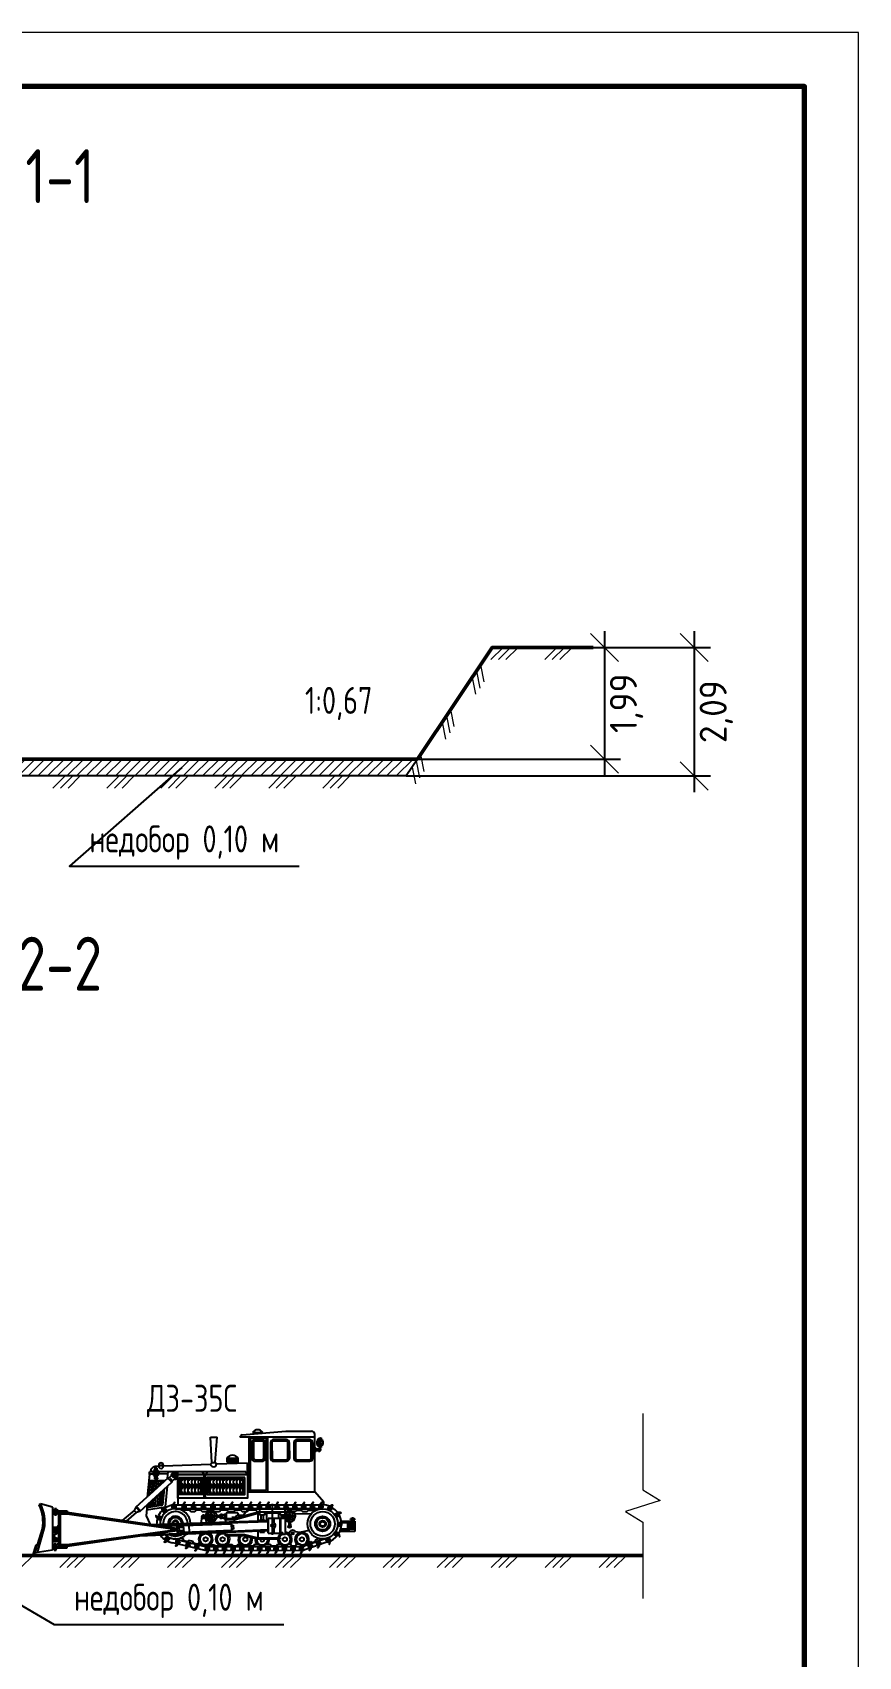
# Paper-space layout 'Лист 6' of a CAD drawing. Header units: metres, sheet in millimetres. Extents: x 0 to 420, y 0 to 297.
# Drawn here: x 343.4 to 420, y 146.5 to 297 of the extents above; entities that cross this region are included whole.
import ezdxf

# ---------------------------------------------------------------- set-up
doc = ezdxf.new("R2010")
doc.units = ezdxf.units.M
doc.layers.add('Видовой_экран', color=8, linetype='Continuous', lineweight=13, plot=False)
for name, color, linetype, lineweight in [('Котлован_низ', 7, 'Continuous', 25), ('Машины', 7, 'Continuous', 25), ('Надписи', 7, 'Continuous', 25), ('Профиль', 7, 'Continuous', 50), ('Размеры', 3, 'Continuous', 18), ('Рамка', 7, 'Continuous', 70), ('Штриховка', 8, 'Continuous', 18)]:
    doc.layers.add(name, color=color, linetype=linetype, lineweight=lineweight)
doc.styles.add('ГОСТ тип Б', font='GOST_B.TTF')
doc.dimstyles.new('Схема', dxfattribs={"dimtxt": 2.5, "dimasz": 2.5, "dimexe": 1.5, "dimexo": 0, "dimgap": 0.8, "dimtad": 1, "dimtxsty": 'ГОСТ тип Б', "dimtsz": 1.3, "dimcen": 2.5, "dimdle": 1.5, "dimclrd": 3, "dimclre": 3, "dimclrt": 3, "dimazin": 3, "dimtfac": 1, "dimtix": 1, "dimtmove": 0, "dimatfit": 3, "dimtfill": 1})

# ---------------------------------------------------------------- blocks, each defined once
blk = doc.blocks.new('Бульдозер сбоку')
at = {"color": 0, "linetype": 'BYBLOCK', "lineweight": -2}
for p, q in [((-6.675, 2.642), (-6.733, 2.642)), ((-6.733, 2.642), (-6.733, 2.582)), ((-6.711, 2.653), (-6.727, 2.653)), ((-6.727, 2.653), (-6.727, 2.642)), ((-6.694, 2.688), (-6.711, 2.688)), ((-6.711, 2.688), (-6.711, 2.642)), ((-6.675, 2.728), (-6.694, 2.728)), ((-6.694, 2.728), (-6.694, 2.642)), ((-6.675, 2.709), (-6.675, 2.728)), ((-6.675, 2.468), (-6.675, 2.709)), ((-6.675, 2.709), (-6.675, 2.709)), ((-6.675, 2.709), (-6.647, 2.709)), ((-6.647, 2.709), (-6.647, 2.516)), ((-6.646, 2.506), (-6.646, 2.718)), ((-6.543, 2.74), (-6.543, 2.808)), ((-6.543, 2.74), (-4.808, 2.74)), ((-5.871, 2.876), (-6.467, 2.876)), ((-6.427, 2.684), (-6.128, 2.684)), ((-6.424, 2.649), (-6.126, 2.649)), ((-5.885, 2.684), (-5.587, 2.684)), ((-5.883, 2.649), (-5.584, 2.649)), ((-4.858, 2.793), (-5.871, 2.876)), ((-5.45, 2.74), (-5.45, 2.74)), ((-5.45, 2.74), (-5.415, 2.74)), ((-5.45, 2.74), (-5.45, 2.706)), ((-5.013, 2.74), (-5.45, 2.74)), ((-5.45, 2.74), (-5.45, 1.472)), ((-5.415, 2.74), (-5.415, 2.74)), ((-5.415, 2.706), (-5.048, 2.706)), ((-5.415, 2.706), (-5.415, 1.507)), ((-5.101, 2.849), (-5.336, 2.849)), ((-5.324, 2.649), (-5.158, 2.649)), ((-5.323, 2.684), (-5.158, 2.684)), ((-5.309, 2.85), (-5.309, 2.83)), ((-5.125, 2.85), (-5.309, 2.85)), ((-5.125, 2.815), (-5.125, 2.85)), ((-5.013, 2.74), (-5.048, 2.74)), ((-5.048, 2.74), (-5.048, 2.74)), ((-5.048, 2.74), (-5.048, 1.507)), ((-4.808, 2.74), (-4.808, 2.74)), ((-4.125, 2.742), (-4.279, 2.74)), ((-4.236, 2.151), (-4.279, 2.74)), ((-4.159, 2.15), (-4.125, 2.742)), ((-6.733, 2.582), (-6.675, 2.582)), ((-6.727, 2.582), (-6.727, 2.572)), ((-6.727, 2.572), (-6.711, 2.572)), ((-6.711, 2.582), (-6.711, 2.541)), ((-6.711, 2.541), (-6.694, 2.541)), ((-6.694, 2.582), (-6.694, 2.498)), ((-6.694, 2.498), (-6.675, 2.498)), ((-6.647, 2.516), (-6.675, 2.516)), ((-6.675, 2.468), (-6.675, 2.428)), ((-6.543, 2.468), (-6.675, 2.468)), ((-6.675, 2.428), (-6.543, 2.428)), ((-6.663, 2.428), (-6.663, 2.409)), ((-6.663, 2.409), (-6.63, 2.409)), ((-6.63, 2.409), (-6.63, 2.428)), ((-6.63, 2.428), (-6.63, 2.428)), ((-6.576, 2.468), (-6.576, 2.487)), ((-6.576, 2.487), (-6.543, 2.487)), ((-6.576, 2.428), (-6.576, 2.409)), ((-6.576, 2.409), (-6.543, 2.409)), ((-6.494, 2.616), (-6.495, 2.249)), ((-6.461, 2.246), (-6.459, 2.616)), ((-6.092, 2.615), (-6.093, 2.249)), ((-6.058, 2.614), (-6.058, 2.249)), ((-5.952, 2.616), (-5.953, 2.249)), ((-5.92, 2.246), (-5.917, 2.616)), ((-5.551, 2.615), (-5.552, 2.249)), ((-5.516, 2.614), (-5.517, 2.249)), ((-5.394, 2.248), (-5.394, 2.616)), ((-5.359, 2.249), (-5.359, 2.616)), ((-5.122, 2.615), (-5.123, 2.25)), ((-5.087, 2.615), (-5.088, 2.25)), ((-6.127, 2.216), (-6.427, 2.215)), ((-6.129, 2.181), (-6.427, 2.183)), ((-5.587, 2.181), (-5.886, 2.183)), ((-5.586, 2.216), (-5.885, 2.215)), ((-5.157, 2.217), (-5.324, 2.217)), ((-5.157, 2.217), (-5.324, 2.217)), ((-5.159, 2.182), (-5.323, 2.182)), ((-5.159, 2.182), (-5.323, 2.182)), ((-5.013, 2.085), (-5.013, 2.085)), ((-5.013, 1.472), (-5.013, 2.085)), ((-4.985, 2.138), (-4.701, 2.127)), ((-4.985, 1.875), (-4.985, 2.138)), ((-4.985, 2.138), (-4.268, 2.112)), ((-4.985, 1.875), (-4.942, 1.941)), ((-4.942, 1.941), (-2.929, 1.941)), ((-4.505, 2.216), (-4.767, 2.216)), ((-4.505, 2.188), (-4.767, 2.188)), ((-4.726, 2.159), (-4.727, 2.128)), ((-4.701, 2.127), (-4.701, 2.127)), ((-4.6, 2.247), (-4.6, 2.216)), ((-4.546, 2.159), (-4.547, 2.122)), ((-4.268, 2.112), (-4.236, 2.151)), ((-4.159, 2.15), (-4.236, 2.151)), ((-4.198, 2.138), (-4.198, 2.138)), ((-4.128, 2.106), (-4.159, 2.15)), ((-4.128, 2.106), (-3.037, 2.067)), ((-4.013, 1.875), (-4.06, 1.941)), ((-3.981, 1.875), (-3.937, 1.941)), ((-3.367, 1.875), (-3.367, 1.941)), ((-3.259, 1.886), (-3.167, 1.801)), ((-3.126, 1.78), (-3.142, 1.941)), ((-3.135, 1.887), (-2.933, 1.888)), ((-3.035, 2.088), (-3.035, 2.073)), ((-2.925, 2.088), (-3.035, 2.088)), ((-3.035, 2.073), (-2.926, 2.073)), ((-2.927, 2.063), (-2.841, 2.059)), ((-2.925, 2.088), (-2.925, 2.073)), ((-2.844, 2.023), (-2.886, 2.023)), ((-2.886, 2.023), (-2.886, 1.796)), ((-2.844, 1.796), (-2.844, 2.023)), ((-2.805, 1.941), (-2.716, 1.941)), ((-2.798, 1.887), (-2.711, 1.887)), ((-2.711, 1.875), (-2.716, 1.941)), ((-2.712, 1.887), (-2.697, 1.735)), ((-5.415, 1.507), (-5.048, 1.507)), ((-4.985, 1.875), (-3.367, 1.875)), ((-4.849, 1.746), (-4.808, 1.746)), ((-4.808, 1.662), (-4.849, 1.662)), ((-4.849, 1.554), (-4.808, 1.554)), ((-4.808, 1.746), (-4.808, 1.662)), ((-4.808, 1.554), (-4.808, 1.469)), ((-4.77, 1.746), (-4.729, 1.746)), ((-4.729, 1.662), (-4.77, 1.662)), ((-4.77, 1.554), (-4.729, 1.554)), ((-4.729, 1.746), (-4.729, 1.662)), ((-4.729, 1.554), (-4.729, 1.469)), ((-4.694, 1.746), (-4.653, 1.746)), ((-4.653, 1.662), (-4.694, 1.662)), ((-4.694, 1.554), (-4.653, 1.554)), ((-4.653, 1.746), (-4.653, 1.662)), ((-4.653, 1.554), (-4.653, 1.469)), ((-4.614, 1.746), (-4.573, 1.746)), ((-4.573, 1.662), (-4.614, 1.662)), ((-4.614, 1.554), (-4.573, 1.554)), ((-4.573, 1.746), (-4.573, 1.662)), ((-4.573, 1.554), (-4.573, 1.469)), ((-4.534, 1.746), (-4.493, 1.746)), ((-4.493, 1.662), (-4.534, 1.662)), ((-4.534, 1.554), (-4.493, 1.554)), ((-4.493, 1.746), (-4.493, 1.662)), ((-4.493, 1.554), (-4.493, 1.469)), ((-4.456, 1.746), (-4.415, 1.746)), ((-4.415, 1.662), (-4.456, 1.662)), ((-4.456, 1.554), (-4.415, 1.554)), ((-4.415, 1.746), (-4.415, 1.662)), ((-4.415, 1.554), (-4.415, 1.469)), ((-4.381, 1.746), (-4.34, 1.746)), ((-4.34, 1.662), (-4.381, 1.662)), ((-4.381, 1.554), (-4.34, 1.554)), ((-4.34, 1.746), (-4.34, 1.662)), ((-4.34, 1.554), (-4.34, 1.469)), ((-4.308, 1.746), (-4.267, 1.746)), ((-4.267, 1.662), (-4.308, 1.662)), ((-4.308, 1.554), (-4.267, 1.554)), ((-4.267, 1.746), (-4.267, 1.662)), ((-4.267, 1.554), (-4.267, 1.469)), ((-4.229, 1.746), (-4.188, 1.746)), ((-4.188, 1.662), (-4.229, 1.662)), ((-4.229, 1.554), (-4.188, 1.554)), ((-4.188, 1.746), (-4.188, 1.662)), ((-4.188, 1.554), (-4.188, 1.469)), ((-4.148, 1.746), (-4.107, 1.746)), ((-4.107, 1.662), (-4.148, 1.662)), ((-4.148, 1.554), (-4.107, 1.554)), ((-4.107, 1.746), (-4.107, 1.662)), ((-4.107, 1.554), (-4.107, 1.469)), ((-4.09, 1.746), (-4.09, 1.662)), ((-4.013, 1.329), (-4.013, 1.875)), ((-3.981, 1.329), (-3.981, 1.875)), ((-3.883, 1.746), (-3.842, 1.746)), ((-3.842, 1.662), (-3.883, 1.662)), ((-3.883, 1.554), (-3.842, 1.554)), ((-3.842, 1.746), (-3.842, 1.662)), ((-3.842, 1.554), (-3.842, 1.469)), ((-3.804, 1.746), (-3.763, 1.746)), ((-3.763, 1.662), (-3.804, 1.662)), ((-3.804, 1.554), (-3.763, 1.554)), ((-3.763, 1.746), (-3.763, 1.662)), ((-3.763, 1.554), (-3.763, 1.469)), ((-3.728, 1.746), (-3.687, 1.746)), ((-3.687, 1.662), (-3.728, 1.662)), ((-3.728, 1.554), (-3.687, 1.554)), ((-3.687, 1.746), (-3.687, 1.662)), ((-3.687, 1.554), (-3.687, 1.469)), ((-3.644, 1.746), (-3.603, 1.746)), ((-3.603, 1.662), (-3.644, 1.662)), ((-3.644, 1.554), (-3.603, 1.554)), ((-3.603, 1.746), (-3.603, 1.662)), ((-3.603, 1.554), (-3.603, 1.469)), ((-3.564, 1.746), (-3.523, 1.746)), ((-3.523, 1.662), (-3.564, 1.662)), ((-3.564, 1.554), (-3.523, 1.554)), ((-3.523, 1.746), (-3.523, 1.662)), ((-3.523, 1.554), (-3.523, 1.469)), ((-3.489, 1.746), (-3.448, 1.746)), ((-3.448, 1.662), (-3.489, 1.662)), ((-3.489, 1.554), (-3.448, 1.554)), ((-3.448, 1.746), (-3.448, 1.662)), ((-3.448, 1.554), (-3.448, 1.469)), ((-3.248, 1.875), (-3.328, 1.805)), ((-3.325, 1.881), (-3.254, 1.801)), ((-3.324, 1.799), (-3.239, 1.722)), ((-3.189, 1.789), (-3.229, 1.747)), ((-3.085, 1.126), (-3.13, 1.606)), ((-3.024, 1.169), (-3.061, 1.543)), ((-3.059, 1.719), (-3.06, 1.735)), ((-2.697, 1.735), (-3.06, 1.735)), ((-3.012, 1.735), (-3.005, 1.67)), ((-2.971, 1.735), (-2.959, 1.628)), ((-2.922, 1.735), (-2.906, 1.58)), ((-2.907, 1.773), (-2.907, 1.796)), ((-2.907, 1.796), (-2.825, 1.796)), ((-2.825, 1.773), (-2.907, 1.773)), ((-2.874, 1.735), (-2.853, 1.531)), ((-2.827, 1.735), (-2.801, 1.484)), ((-2.825, 1.796), (-2.825, 1.773)), ((-2.781, 1.735), (-2.75, 1.437)), ((-2.736, 1.735), (-2.7, 1.392)), ((-2.711, 1.875), (-2.711, 1.875)), ((-2.711, 1.875), (-2.657, 1.353)), ((-6.753, 1.234), (-6.543, 1.472)), ((-6.753, 1.169), (-6.753, 1.234)), ((-6.753, 1.234), (-6.753, 1.234)), ((-5.565, 0.478), (-5.565, 1.195)), ((-4.808, 1.469), (-4.849, 1.469)), ((-4.729, 1.469), (-4.77, 1.469)), ((-4.653, 1.469), (-4.694, 1.469)), ((-4.573, 1.469), (-4.614, 1.469)), ((-4.493, 1.469), (-4.534, 1.469)), ((-4.415, 1.469), (-4.456, 1.469)), ((-4.34, 1.469), (-4.381, 1.469)), ((-4.267, 1.469), (-4.308, 1.469)), ((-4.188, 1.469), (-4.229, 1.469)), ((-4.107, 1.469), (-4.148, 1.469)), ((-3.842, 1.469), (-3.883, 1.469)), ((-3.763, 1.469), (-3.804, 1.469)), ((-3.687, 1.469), (-3.728, 1.469)), ((-3.603, 1.469), (-3.644, 1.469)), ((-3.523, 1.469), (-3.564, 1.469)), ((-3.448, 1.469), (-3.489, 1.469)), ((-3.367, 1.472), (-3.367, 1.17)), ((-2.65, 1.108), (-3.024, 1.169)), ((-3.005, 1.492), (-2.971, 1.162)), ((-2.96, 1.451), (-2.929, 1.153)), ((-2.907, 1.402), (-2.88, 1.145)), ((-2.853, 1.354), (-2.831, 1.137)), ((-2.801, 1.307), (-2.783, 1.129)), ((-2.75, 1.26), (-2.736, 1.122)), ((-2.701, 1.215), (-2.69, 1.114)), ((-2.657, 1.175), (-2.636, 0.915)), ((-2.415, 1.132), (-2.503, 1.035)), ((-0.464, 1.116), (-0.19, 1.195)), ((-0.159, 1.17), (-0.19, 1.195)), ((-7.439, 0.851), (-7.468, 0.851)), ((-7.468, 0.851), (-7.468, 0.829)), ((-7.468, 0.829), (-7.439, 0.829)), ((-7.158, 0.792), (-7.468, 0.791)), ((-7.468, 0.791), (-7.468, 0.558)), ((-7.361, 0.762), (-7.468, 0.762)), ((-7.399, 0.874), (-7.439, 0.874)), ((-7.439, 0.874), (-7.439, 0.791)), ((-7.439, 0.608), (-7.439, 0.762)), ((-7.399, 0.791), (-7.399, 0.874)), ((-7.399, 0.851), (-7.369, 0.851)), ((-7.369, 0.829), (-7.399, 0.829)), ((-7.399, 0.829), (-7.369, 0.829)), ((-7.399, 0.608), (-7.399, 0.762)), ((-7.369, 0.829), (-7.369, 0.851)), ((-7.361, 0.608), (-7.361, 0.762)), ((-7.329, 0.791), (-7.329, 0.558)), ((-7.161, 0.762), (-7.299, 0.762)), ((-7.299, 0.762), (-7.299, 0.585)), ((-6.725, 1.082), (-3.314, 1.082)), ((-6.537, 1.028), (-6.567, 1.082)), ((-6.49, 1.048), (-6.52, 1.015)), ((-6.396, 1.048), (-6.49, 1.048)), ((-6.077, 0.966), (-6.467, 0.968)), ((-6.37, 1.015), (-6.396, 1.048)), ((-6.26, 1.015), (-6.37, 1.015)), ((-6.226, 1.047), (-6.26, 1.015)), ((-6.133, 1.048), (-6.226, 1.047)), ((-6.093, 1.015), (-6.133, 1.048)), ((-6.114, 0.907), (-5.765, 0.907)), ((-6.093, 1.015), (-6.03, 1.017)), ((-6.041, 0.907), (-6.091, 0.907)), ((-5.96, 0.907), (-6.041, 0.907)), ((-5.976, 0.778), (-5.977, 0.685)), ((-5.96, 1.066), (-5.96, 0.907)), ((-5.96, 0.752), (-5.96, 1.066)), ((-5.96, 0.967), (-5.96, 0.793)), ((-5.942, 0.778), (-5.943, 0.685)), ((-5.272, 1.082), (-5.873, 1.082)), ((-5.867, 0.859), (-5.752, 0.859)), ((-5.867, 0.493), (-5.867, 0.859)), ((-5.847, 1.082), (-5.847, 1.006)), ((-5.847, 1.006), (-5.847, 0.936)), ((-5.847, 1.006), (-5.272, 1.006)), ((-5.847, 0.936), (-5.767, 0.936)), ((-5.82, 0.859), (-5.82, 0.936)), ((-5.811, 1.006), (-5.811, 1.006)), ((-5.775, 0.859), (-5.775, 0.936)), ((-5.767, 0.936), (-5.743, 0.979)), ((-5.752, 0.859), (-5.752, 0.493)), ((-5.752, 0.837), (-5.737, 0.837)), ((-5.743, 0.979), (-5.381, 0.979)), ((-5.737, 0.837), (-5.737, 0.858)), ((-5.737, 0.858), (-5.465, 0.858)), ((-5.737, 0.517), (-5.737, 0.837)), ((-5.702, 0.979), (-5.702, 0.858)), ((-5.601, 0.754), (-5.602, 0.858)), ((-5.466, 0.779), (-2.873, 0.696)), ((-5.465, 0.858), (-5.465, 0.543)), ((-5.465, 0.517), (-5.465, 0.801)), ((-5.465, 0.801), (-2.762, 0.712)), ((-5.423, 0.979), (-5.424, 0.8)), ((-5.381, 0.979), (-5.381, 0.935)), ((-5.381, 0.935), (-5.272, 0.935)), ((-5.38, 0.822), (-5.381, 0.799)), ((-5.272, 0.822), (-5.38, 0.822)), ((-5.352, 0.822), (-5.352, 0.935)), ((-5.302, 0.822), (-5.302, 0.935)), ((-5.272, 1.006), (-5.272, 1.082)), ((-4.683, 0.86), (-5.272, 1.021)), ((-5.272, 0.935), (-5.272, 0.979)), ((-5.272, 0.979), (-5.221, 0.979)), ((-5.272, 0.796), (-5.272, 0.822)), ((-5.219, 1.014), (-5.227, 1.009)), ((-5.221, 0.979), (-5.221, 0.794)), ((-4.696, 0.835), (-5.221, 0.979)), ((-5.168, 1.056), (-5.219, 1.014)), ((-5.033, 1.055), (-5.168, 1.056)), ((-4.976, 1.018), (-5.033, 1.055)), ((-4.884, 0.934), (-4.98, 1.055)), ((-4.857, 1.019), (-4.976, 1.018)), ((-4.884, 0.934), (-4.884, 0.934)), ((-4.739, 0.934), (-4.884, 0.934)), ((-4.823, 1.056), (-4.857, 1.019)), ((-4.699, 1.055), (-4.823, 1.056)), ((-4.784, 0.934), (-4.756, 0.985)), ((-4.756, 0.985), (-4.493, 0.985)), ((-4.741, 0.756), (-4.74, 0.777)), ((-4.712, 0.89), (-4.739, 0.934)), ((-4.621, 0.89), (-4.712, 0.89)), ((-4.664, 1.019), (-4.699, 1.055)), ((-4.454, 0.835), (-4.696, 0.835)), ((-4.493, 0.857), (-4.683, 0.86)), ((-4.673, 0.835), (-4.673, 0.775)), ((-4.54, 1.02), (-4.664, 1.019)), ((-4.505, 1.056), (-4.54, 1.02)), ((-4.366, 1.056), (-4.505, 1.056)), ((-4.493, 0.985), (-4.493, 0.857)), ((-4.475, 0.835), (-4.475, 0.768)), ((-4.39, 0.928), (-4.454, 0.959)), ((-4.39, 0.887), (-4.454, 0.858)), ((-4.454, 0.858), (-4.454, 0.835)), ((-4.337, 1.021), (-4.366, 1.056)), ((-4.36, 0.928), (-4.36, 0.887)), ((-4.274, 0.928), (-4.36, 0.928)), ((-4.36, 0.887), (-4.274, 0.886)), ((-4.358, 0.907), (-3.999, 0.907)), ((-4.215, 1.021), (-4.337, 1.021)), ((-4.182, 1.057), (-4.215, 1.021)), ((-4.068, 1.057), (-4.182, 1.057)), ((-4.145, 0.733), (-4.145, 1.057)), ((-4.145, 0.967), (-4.145, 0.733)), ((-4.036, 1.02), (-4.068, 1.057)), ((-3.931, 1.019), (-4.036, 1.02)), ((-3.996, 0.895), (-4.034, 0.754)), ((-4.006, 0.895), (-3.912, 0.895)), ((-3.961, 0.895), (-3.984, 0.895)), ((-3.961, 0.84), (-3.961, 0.954)), ((-3.896, 1.057), (-3.931, 1.019)), ((-3.926, 0.895), (-3.899, 0.749)), ((-3.797, 1.059), (-3.896, 1.057)), ((-3.764, 1.019), (-3.797, 1.059)), ((-3.669, 1.02), (-3.764, 1.019)), ((-3.641, 1.058), (-3.669, 1.02)), ((-3.543, 1.058), (-3.641, 1.058)), ((-3.51, 1.022), (-3.543, 1.058)), ((-3.35, 0.596), (-0.808, 0.956)), ((-3.349, 0.627), (-0.807, 0.995)), ((-2.644, 1.054), (-3.085, 1.126)), ((-2.636, 0.915), (-2.729, 0.717)), ((-2.486, 1.019), (-2.405, 0.991)), ((-2.405, 0.991), (-2.36, 1.038)), ((-2.405, 0.991), (-2.171, 0.797)), ((-2.397, 1.116), (-2.36, 1.038)), ((-2.36, 1.038), (-2.078, 0.811)), ((-0.808, 0.956), (-0.644, 0.955)), ((-0.807, 1.033), (-0.807, 0.995)), ((-0.466, 1.033), (-0.807, 1.033)), ((-0.807, 0.995), (-0.466, 0.995)), ((-0.644, 0.995), (-0.644, 0.246)), ((-0.604, 0.995), (-0.604, 0.21)), ((-0.588, 0.972), (-0.588, 0.995)), ((-0.466, 0.972), (-0.588, 0.972)), ((-0.586, 1.054), (-0.586, 1.033)), ((-0.466, 1.054), (-0.586, 1.054)), ((-0.555, 0.944), (-0.555, 0.972)), ((-0.511, 0.944), (-0.555, 0.944)), ((-0.554, 1.033), (-0.554, 1.082)), ((-0.554, 1.082), (-0.509, 1.082)), ((-0.511, 0.972), (-0.511, 0.944)), ((-0.509, 1.082), (-0.509, 1.033)), ((-0.464, 1.116), (-0.464, 0.124)), ((-7.468, 0.608), (-7.361, 0.608)), ((-7.468, 0.558), (-7.126, 0.558)), ((-7.299, 0.609), (-7.144, 0.608)), ((-7.299, 0.585), (-7.137, 0.585)), ((-6.879, 0.418), (-6.247, 0.198)), ((-6.671, 0.369), (-6.709, 0.383)), ((-6.636, 0.392), (-6.671, 0.369)), ((-6.636, 0.392), (-6.637, 0.394)), ((-6.557, 0.361), (-6.636, 0.392)), ((-6.411, 0.577), (-6.19, 0.529)), ((-6.19, 0.529), (-6.105, 0.546)), ((-5.752, 0.493), (-5.867, 0.493)), ((-5.74, 0.41), (-5.74, 0.384)), ((-5.224, 0.41), (-5.74, 0.41)), ((-5.218, 0.385), (-5.74, 0.384)), ((-5.466, 0.517), (-5.737, 0.517)), ((-5.601, 0.517), (-5.601, 0.64)), ((-5.466, 0.591), (-2.633, 0.469)), ((-5.465, 0.571), (-2.484, 0.448)), ((-5.381, 0.537), (-5.38, 0.568)), ((-5.272, 0.537), (-5.381, 0.537)), ((-5.349, 0.546), (-5.348, 0.566)), ((-5.29, 0.546), (-5.349, 0.546)), ((-5.302, 0.564), (-5.302, 0.546)), ((-5.29, 0.564), (-5.29, 0.546)), ((-5.272, 0.563), (-5.272, 0.537)), ((-4.916, 0.482), (-5.224, 0.41)), ((-5.222, 0.561), (-5.222, 0.411)), ((-4.91, 0.456), (-5.218, 0.385)), ((-4.472, 0.482), (-4.916, 0.482)), ((-4.91, 0.456), (-4.472, 0.456)), ((-4.652, 0.704), (-4.656, 0.609)), ((-4.656, 0.609), (-4.613, 0.607)), ((-4.609, 0.703), (-4.652, 0.704)), ((-4.608, 0.729), (-4.615, 0.578)), ((-4.615, 0.578), (-3.513, 0.533)), ((-3.504, 0.691), (-4.608, 0.729)), ((-4.587, 0.577), (-4.588, 0.555)), ((-4.472, 0.456), (-4.472, 0.482)), ((-4.014, 0.199), (-3.199, 0.402)), ((-3.621, 0.695), (-3.631, 0.538)), ((-3.513, 0.533), (-3.504, 0.691)), ((-3.421, 0.538), (-3.513, 0.543)), ((-3.409, 0.58), (-3.51, 0.586)), ((-3.51, 0.34), (-3.5, 0.378)), ((-3.435, 0.663), (-3.506, 0.667)), ((-3.405, 0.648), (-3.506, 0.654)), ((-3.505, 0.556), (-3.503, 0.585)), ((-3.449, 0.553), (-3.505, 0.556)), ((-3.504, 0.691), (-3.023, 0.674)), ((-3.5, 0.378), (-3.413, 0.397)), ((-3.447, 0.582), (-3.449, 0.553)), ((-3.434, 0.689), (-3.435, 0.663)), ((-3.418, 0.58), (-3.421, 0.538)), ((-3.413, 0.397), (-3.379, 0.372)), ((-3.41, 0.538), (-3.403, 0.672)), ((-3.352, 0.535), (-3.41, 0.538)), ((-3.403, 0.672), (-3.347, 0.669)), ((-3.379, 0.372), (-3.343, 0.384)), ((-3.347, 0.669), (-3.352, 0.535)), ((-3.351, 0.571), (-0.801, 0.21)), ((-3.35, 0.596), (-0.801, 0.247)), ((-0.568, 0.654), (-0.604, 0.699)), ((-0.466, 0.654), (-0.604, 0.654)), ((-0.466, 0.628), (-0.604, 0.628)), ((-0.604, 0.556), (-0.563, 0.595)), ((-0.466, 0.556), (-0.604, 0.556)), ((-0.466, 0.529), (-0.604, 0.529)), ((-0.505, 0.478), (-0.604, 0.528)), ((-0.505, 0.433), (-0.604, 0.382)), ((-0.466, 0.382), (-0.604, 0.382)), ((-0.563, 0.595), (-0.466, 0.595)), ((-0.115, 0.07), (-0.275, 0.617)), ((-0.042, 0), (-0.233, 0.613)), ((-6.908, 0.336), (-6.247, 0.11)), ((-6.557, 0.326), (-6.557, 0.361)), ((-6.475, 0.297), (-6.557, 0.326)), ((-6.44, 0.321), (-6.475, 0.297)), ((-6.391, 0.302), (-6.44, 0.321)), ((-6.247, 0.198), (-4.014, 0.199)), ((-6.241, 0.198), (-6.206, 0.259)), ((-6.206, 0.259), (-6.112, 0.259)), ((-6.112, 0.259), (-6.091, 0.216)), ((-6.091, 0.216), (-6.007, 0.216)), ((-6.007, 0.216), (-5.989, 0.258)), ((-5.989, 0.258), (-5.902, 0.255)), ((-5.902, 0.255), (-5.883, 0.213)), ((-5.883, 0.213), (-5.794, 0.213)), ((-5.794, 0.213), (-5.761, 0.252)), ((-5.761, 0.252), (-5.68, 0.253)), ((-5.68, 0.253), (-5.656, 0.213)), ((-5.656, 0.213), (-5.539, 0.213)), ((-5.539, 0.213), (-5.511, 0.254)), ((-5.511, 0.254), (-5.403, 0.254)), ((-5.403, 0.254), (-5.369, 0.216)), ((-5.369, 0.216), (-5.275, 0.215)), ((-5.275, 0.215), (-5.245, 0.25)), ((-5.245, 0.25), (-5.149, 0.251)), ((-5.149, 0.251), (-5.126, 0.215)), ((-5.126, 0.215), (-5.049, 0.215)), ((-5.049, 0.215), (-5.049, 0.198)), ((-4.836, 0.215), (-4.901, 0.213)), ((-4.811, 0.245), (-4.836, 0.215)), ((-4.811, 0.245), (-4.75, 0.245)), ((-4.75, 0.245), (-4.724, 0.215)), ((-4.724, 0.215), (-4.652, 0.215)), ((-4.652, 0.215), (-4.632, 0.245)), ((-4.632, 0.245), (-4.544, 0.245)), ((-4.544, 0.245), (-4.527, 0.215)), ((-4.527, 0.215), (-4.451, 0.214)), ((-4.451, 0.214), (-4.433, 0.243)), ((-4.433, 0.243), (-4.352, 0.243)), ((-4.352, 0.243), (-4.336, 0.215)), ((-4.336, 0.215), (-4.237, 0.215)), ((-4.237, 0.215), (-4.221, 0.241)), ((-4.221, 0.241), (-4.116, 0.241)), ((-4.116, 0.241), (-4.098, 0.215)), ((-4.098, 0.215), (-3.968, 0.216)), ((-3.957, 0.255), (-3.968, 0.216)), ((-3.874, 0.287), (-3.957, 0.255)), ((-3.857, 0.292), (-3.874, 0.287)), ((-3.824, 0.264), (-3.857, 0.292)), ((-3.824, 0.264), (-3.732, 0.287)), ((-3.732, 0.287), (-3.723, 0.325)), ((-3.723, 0.325), (-3.624, 0.348)), ((-3.624, 0.348), (-3.594, 0.321)), ((-3.594, 0.321), (-3.51, 0.34)), ((-0.801, 0.247), (-0.604, 0.246)), ((-0.801, 0.179), (-0.801, 0.21)), ((-0.801, 0.21), (-0.466, 0.21)), ((-0.466, 0.179), (-0.801, 0.179)), ((-0.466, 0.356), (-0.604, 0.356)), ((-0.466, 0.329), (-0.604, 0.329)), ((-0.576, 0.272), (-0.604, 0.272)), ((-0.558, 0.153), (-0.582, 0.179)), ((-0.562, 0.242), (-0.576, 0.272)), ((-0.466, 0.242), (-0.562, 0.242)), ((-0.466, 0.153), (-0.558, 0.153)), ((-0.551, 0.242), (-0.551, 0.27)), ((-0.551, 0.27), (-0.506, 0.27)), ((-0.546, 0.124), (-0.546, 0.153)), ((-0.502, 0.124), (-0.546, 0.124)), ((-0.506, 0.27), (-0.506, 0.242)), ((-0.502, 0.153), (-0.502, 0.124)), ((-0.479, 0.242), (-0.479, 0.21)), ((-0.466, 0.124), (-0.062, 0.062)), ((-0.115, 0.234), (-0.077, 0.234)), ((-0.077, 0.234), (-0.002, 0)), ((-0.002, 0), (-0.042, 0))]:
    blk.add_line(p, q, dxfattribs=at)
at = {"color": 0, "linetype": 'BYBLOCK', "lineweight": -2, "extrusion": (0, 0, -1)}
for points in [[(5.013, 1.472), (6.543, 1.472), (6.543, 2.74), (5.013, 2.74)], [(4.505, 2.159), (4.767, 2.159), (4.767, 2.247), (4.505, 2.247)], [(2.844, 2.023), (2.835, 2.023), (2.835, 1.823), (2.844, 1.823)], [(4.923, 1.804), (4.049, 1.804), (4.049, 1.41), (4.923, 1.41)], [(4.09, 1.639), (4.877, 1.639), (4.877, 1.771), (4.09, 1.771)], [(4.09, 1.596), (4.877, 1.596), (4.877, 1.622), (4.09, 1.622)], [(4.09, 1.445), (4.877, 1.445), (4.877, 1.576), (4.09, 1.576)], [(3.397, 1.803), (3.944, 1.803), (3.944, 1.41), (3.397, 1.41)], [(3.431, 1.637), (3.912, 1.637), (3.912, 1.769), (3.431, 1.769)], [(3.431, 1.597), (3.912, 1.597), (3.912, 1.623), (3.431, 1.623)], [(3.431, 1.446), (3.912, 1.446), (3.912, 1.577), (3.431, 1.577)], [(2.486, 1.019), (3.229, 1.696), (3.141, 1.793), (2.397, 1.116)], [(4.454, 0.959), (4.493, 0.959), (4.493, 0.858), (4.454, 0.858)], [(4.36, 0.959), (4.39, 0.959), (4.39, 0.857), (4.36, 0.857)]]:
    blk.add_lwpolyline(points, close=True, dxfattribs=at)
for points in [[(4.013, 1.875), (4.985, 1.875), (4.985, 1.329), (3.367, 1.329), (3.367, 1.875), (3.981, 1.875)], [(3.314, 1.17), (6.725, 1.17)], [(3.314, 1.082), (6.725, 1.082)], [(0.466, 0.478), (0.505, 0.478), (0.505, 0.433), (0.466, 0.433)], [(6.247, 0.198), (4.014, 0.199), (3.314, 0.373)], [(6.247, 0.11), (4.003, 0.111), (3.256, 0.295)]]:
    blk.add_lwpolyline(points, dxfattribs=at)
for centre, radius in [((3.287, 1.84), 0.0328), ((6.892, 1.087), 0.0437), ((6.686, 1.126), 0.0437), ((6.686, 1.126), 0.0437), ((6.686, 1.126), 0.0153), ((6.489, 1.126), 0.0437), ((6.489, 1.126), 0.0153), ((6.285, 1.126), 0.0437), ((6.285, 1.126), 0.0153), ((6.082, 1.126), 0.0437), ((6.082, 1.126), 0.0153), ((5.879, 1.126), 0.0437), ((5.879, 1.126), 0.0153), ((5.671, 1.126), 0.0437), ((5.671, 1.126), 0.0153), ((5.461, 1.126), 0.0437), ((5.461, 1.126), 0.0153), ((5.26, 1.126), 0.0437), ((5.26, 1.126), 0.0153), ((5.053, 1.126), 0.0437), ((5.053, 1.126), 0.0153), ((4.84, 1.126), 0.0437), ((4.84, 1.126), 0.0153), ((4.619, 1.126), 0.0437), ((4.619, 1.126), 0.0153), ((4.402, 1.126), 0.0437), ((4.402, 1.126), 0.0153), ((4.183, 1.126), 0.0437), ((4.183, 1.126), 0.0153), ((3.964, 1.126), 0.0437), ((3.964, 1.126), 0.0153), ((3.734, 1.126), 0.0437), ((3.734, 1.126), 0.0153), ((3.514, 1.126), 0.0437), ((3.514, 1.126), 0.0153), ((3.279, 1.126), 0.0437), ((3.279, 1.126), 0.0153), ((7.12, 0.722), 0.0437), ((7.06, 0.937), 0.0437), ((6.725, 0.732), 0.35), ((7.06, 0.937), 0.0153), ((6.725, 0.732), 0.284), ((6.892, 1.087), 0.0153), ((6.725, 0.732), 0.175), ((6.725, 0.732), 0.142), ((6.725, 0.732), 0.142), ((6.725, 0.732), 0.0765), ((6.725, 0.732), 0.0547), ((5.96, 0.907), 0.0918), ((5.96, 0.907), 0.0459), ((4.145, 0.907), 0.131), ((4.145, 0.907), 0.0918), ((4.145, 0.907), 0.0459), ((3.961, 0.895), 0.035), ((3.066, 1.037), 0.0437), ((3.066, 1.037), 0.0153), ((2.944, 0.866), 0.0437), ((2.944, 0.866), 0.0153), ((7.12, 0.722), 0.0153), ((7.042, 0.501), 0.0437), ((7.042, 0.501), 0.0153), ((6.849, 0.361), 0.0437), ((6.849, 0.361), 0.0153), ((6.244, 0.374), 0.0481), ((6.032, 0.512), 0.028), ((5.85, 0.374), 0.0481), ((5.789, 0.522), 0.0108), ((5.563, 0.695), 0.0328), ((4.932, 0.374), 0.0481), ((4.407, 0.374), 0.0481), ((4.014, 0.374), 0.131), ((4.014, 0.374), 0.0481), ((3.123, 0.387), 0.0437), ((3.123, 0.387), 0.0153), ((6.632, 0.286), 0.0437), ((6.632, 0.286), 0.0153), ((6.438, 0.221), 0.0437), ((6.438, 0.221), 0.0153), ((6.235, 0.154), 0.0437), ((6.235, 0.154), 0.0153), ((6.039, 0.154), 0.0437), ((6.039, 0.154), 0.0153), ((5.839, 0.154), 0.0437), ((5.839, 0.154), 0.0153), ((5.645, 0.154), 0.0437), ((5.645, 0.154), 0.0153), ((5.458, 0.154), 0.0437), ((5.458, 0.154), 0.0153), ((5.266, 0.154), 0.0437), ((5.266, 0.154), 0.0153), ((5.067, 0.154), 0.0437), ((5.067, 0.154), 0.0153), ((4.851, 0.154), 0.0437), ((4.851, 0.154), 0.0153), ((4.65, 0.154), 0.0437), ((4.65, 0.154), 0.0153), ((4.45, 0.154), 0.0437), ((4.45, 0.154), 0.0153), ((4.249, 0.154), 0.0437), ((4.249, 0.154), 0.0153), ((4.052, 0.154), 0.0437), ((4.052, 0.154), 0.0153), ((3.808, 0.204), 0.0437), ((3.808, 0.204), 0.0153), ((3.608, 0.254), 0.0437), ((3.608, 0.254), 0.0153), ((3.371, 0.312), 0.0437), ((3.371, 0.312), 0.0153)]:
    blk.add_circle(centre, radius, dxfattribs=at)
for centre, radius, start, end in [((6.714, 2.612), 0.126, 122.6462, -122.6462), ((6.462, 2.794), 0.0823, 9.7833, 86.3409), ((6.419, 2.609), 0.0747, 4.7716, 87.3363), ((6.415, 2.605), 0.0449, 13.6694, 78.3313), ((6.135, 2.606), 0.0781, 95.0187, 174.1749), ((6.133, 2.609), 0.0407, 99.8742, 171.431), ((5.878, 2.609), 0.0747, 4.7716, 87.3363), ((5.874, 2.605), 0.0449, 13.6694, 78.3313), ((5.594, 2.606), 0.0781, 95.0187, 174.1749), ((5.591, 2.609), 0.0407, 99.8742, 171.431), ((5.319, 2.61), 0.0747, 4.7716, 87.3363), ((5.315, 2.606), 0.0449, 13.6694, 78.3313), ((5.218, 2.771), 0.141, 33.7055, 146.2945), ((5.165, 2.607), 0.0781, 95.0187, 174.1749), ((5.163, 2.609), 0.0407, 96.9409, 171.431), ((4.874, 2.727), 0.0677, 103.6567, 168.5209), ((4.636, 2.169), 0.152, 30.4976, 149.5024), ((6.417, 2.26), 0.0781, -84.9813, -8.142), ((6.422, 2.255), 0.0407, -83.0591, -11.6484), ((6.132, 2.256), 0.0747, -175.2284, -92.6637), ((6.137, 2.26), 0.0449, -166.3306, -101.6687), ((5.876, 2.26), 0.0781, -84.9813, -8.142), ((5.88, 2.255), 0.0407, -83.0591, -11.6484), ((5.591, 2.256), 0.0747, -175.2284, -92.6637), ((5.595, 2.26), 0.0449, -166.3306, -101.6687), ((5.316, 2.259), 0.0781, -84.9813, -8.142), ((5.319, 2.257), 0.0407, -83.0591, -11.6484), ((5.162, 2.256), 0.0747, -175.2284, -92.6637), ((5.167, 2.261), 0.0449, -166.3306, -101.6687), ((4.197, 2.126), 0.072, -164.5116, -11.3323), ((3.288, 1.84), 0.0765, -88.7037, -177.9547), ((3.288, 1.84), 0.0542, -48.5713, 122.2129), ((2.98, 2.088), 0.0547, 0.0057, -179.9943), ((2.98, 2.073), 0.0547, 179.6591, -0.3409), ((2.863, 1.909), 0.0728, -71.2511, 71.2511), ((2.868, 1.927), 0.135, 101.3486, 174.0825), ((2.917, 1.91), 0.119, 132.9376, -132.9376), ((3.279, 1.692), 0.0502, 143.7914, 174.7478), ((3.141, 1.838), 0.0448, -90.5826, -55.7259), ((6.725, 0.732), 0.437, -77.0033, 90), ((3.315, 0.733), 0.437, 90.1104, -177.7556), ((-0.687, 0.771), 0.974, -9.1003, 25.7861), ((-0.718, 0.77), 0.964, -9.3858, 24.5294), ((5.96, 0.907), 0.131, -134.9942, 149.5896), ((5.96, 0.907), 0.131, 167.0888, -158.4653), ((5.571, 0.697), 0.064, -62.1935, 62.2834), ((3.31, 0.728), 0.354, 2.2364, -178.4558), ((3.314, 0.732), 0.284, 1.4089, -177.6282), ((3.314, 0.733), 0.175, 1.075, -177.2944), ((3.314, 0.733), 0.142, 0.8757, -177.0951), ((3.314, 0.733), 0.076, -0.1714, -176.0479), ((3.314, 0.733), 0.054, -1.1093, -175.11), ((6.244, 0.374), 0.164, -93.4722, -135.6426), ((6.244, 0.374), 0.131, -103.3613, -118.813), ((6.031, 0.491), 0.0925, 36.6655, 168.0039), ((5.85, 0.374), 0.164, -45.2642, 83.9751), ((5.85, 0.374), 0.131, 175.3851, 82.3903), ((5.96, 0.699), 0.022, -140.6561, -39.3439), ((5.85, 0.374), 0.131, 114.331, 163.8379), ((5.85, 0.374), 0.164, 126.7319, 167.1332), ((5.85, 0.374), 0.164, 176.3852, -132.286), ((5.326, 0.374), 0.164, -46.9213, 3.7079), ((5.326, 0.374), 0.131, 172.9938, 4.6555), ((5.326, 0.374), 0.0481, 166.9287, 12.9222), ((5.326, 0.374), 0.164, 171.7776, -131.2185), ((4.932, 0.374), 0.164, 149.8005, 14.2355), ((4.932, 0.374), 0.131, 141.0409, 21.9192), ((4.407, 0.374), 0.164, -74.6464, 30.1995), ((4.407, 0.374), 0.131, 55.4452, 38.9591), ((4.407, 0.374), 0.164, 113.4322, -113.8457), ((4.014, 0.374), 0.164, -75.0131, 58.8113), ((4.014, 0.374), 0.164, 125.9804, -148.1156), ((3.314, 0.732), 0.35, -131.7997, -43.4085), ((3.314, 0.732), 0.35, -131.7997, -43.4085), ((3.314, 0.732), 0.284, -115.6688, -59.5394), ((3.316, 0.73), 0.439, -143.1564, -97.9304), ((3.316, 0.73), 0.439, -93.8884, -93.6981)]:
    blk.add_arc(centre, radius, start, end, dxfattribs=at)
blk.add_ellipse((-5.959, 0.668), major_axis=(0.0378, 0), ratio=0.539395, start_param=5.138643, end_param=4.206067, dxfattribs=at)
at = {"color": 0, "linetype": 'BYBLOCK', "lineweight": -2}
for points in [[(-6.918, 1.123), (-6.918, 1.124), (-6.919, 1.128), (-6.924, 1.134), (-6.936, 1.144), (-6.948, 1.155), (-6.96, 1.159), (-6.972, 1.163), (-6.939, 1.165), (-6.925, 1.162), (-6.909, 1.153), (-6.9, 1.143), (-6.895, 1.136), (-6.893, 1.132), (-6.893, 1.131)], [(-6.69, 1.169), (-6.689, 1.171), (-6.688, 1.175), (-6.689, 1.183), (-6.694, 1.197), (-6.699, 1.213), (-6.707, 1.223), (-6.715, 1.232), (-6.685, 1.217), (-6.675, 1.206), (-6.666, 1.191), (-6.664, 1.178), (-6.663, 1.169), (-6.664, 1.165), (-6.664, 1.163)], [(-6.492, 1.169), (-6.492, 1.171), (-6.491, 1.175), (-6.492, 1.183), (-6.496, 1.197), (-6.501, 1.213), (-6.509, 1.223), (-6.517, 1.233), (-6.488, 1.217), (-6.478, 1.207), (-6.468, 1.191), (-6.466, 1.178), (-6.466, 1.169), (-6.466, 1.165), (-6.466, 1.164)], [(-6.288, 1.169), (-6.288, 1.171), (-6.287, 1.175), (-6.288, 1.183), (-6.292, 1.197), (-6.297, 1.213), (-6.305, 1.223), (-6.313, 1.233), (-6.284, 1.217), (-6.274, 1.207), (-6.264, 1.191), (-6.262, 1.178), (-6.262, 1.169), (-6.262, 1.165), (-6.262, 1.164)], [(-6.086, 1.169), (-6.086, 1.171), (-6.084, 1.175), (-6.085, 1.183), (-6.09, 1.197), (-6.095, 1.213), (-6.103, 1.223), (-6.111, 1.233), (-6.081, 1.217), (-6.071, 1.207), (-6.062, 1.191), (-6.06, 1.178), (-6.06, 1.169), (-6.06, 1.165), (-6.06, 1.164)], [(-5.882, 1.169), (-5.882, 1.171), (-5.881, 1.175), (-5.882, 1.183), (-5.886, 1.197), (-5.891, 1.213), (-5.9, 1.223), (-5.907, 1.233), (-5.878, 1.217), (-5.868, 1.207), (-5.859, 1.191), (-5.857, 1.178), (-5.856, 1.169), (-5.856, 1.165), (-5.857, 1.164)], [(-5.675, 1.169), (-5.674, 1.171), (-5.673, 1.175), (-5.674, 1.183), (-5.679, 1.197), (-5.683, 1.213), (-5.692, 1.223), (-5.7, 1.233), (-5.67, 1.217), (-5.66, 1.207), (-5.651, 1.191), (-5.649, 1.178), (-5.648, 1.169), (-5.649, 1.165), (-5.649, 1.164)], [(-5.465, 1.169), (-5.464, 1.171), (-5.463, 1.175), (-5.464, 1.183), (-5.469, 1.197), (-5.473, 1.213), (-5.482, 1.223), (-5.49, 1.233), (-5.46, 1.217), (-5.45, 1.207), (-5.441, 1.191), (-5.439, 1.178), (-5.438, 1.169), (-5.439, 1.165), (-5.439, 1.164)], [(-5.263, 1.169), (-5.263, 1.171), (-5.262, 1.175), (-5.263, 1.183), (-5.267, 1.197), (-5.272, 1.213), (-5.28, 1.223), (-5.288, 1.233), (-5.259, 1.217), (-5.249, 1.207), (-5.239, 1.191), (-5.237, 1.178), (-5.237, 1.169), (-5.237, 1.165), (-5.237, 1.164)], [(-5.057, 1.169), (-5.057, 1.171), (-5.055, 1.175), (-5.056, 1.183), (-5.061, 1.197), (-5.066, 1.213), (-5.074, 1.223), (-5.082, 1.233), (-5.052, 1.217), (-5.042, 1.207), (-5.033, 1.191), (-5.031, 1.178), (-5.031, 1.169), (-5.031, 1.165), (-5.031, 1.164)], [(-4.843, 1.169), (-4.843, 1.171), (-4.842, 1.175), (-4.843, 1.183), (-4.847, 1.197), (-4.852, 1.213), (-4.861, 1.223), (-4.868, 1.233), (-4.839, 1.217), (-4.829, 1.207), (-4.82, 1.191), (-4.818, 1.178), (-4.817, 1.169), (-4.817, 1.165), (-4.818, 1.164)], [(-4.622, 1.169), (-4.622, 1.171), (-4.621, 1.175), (-4.622, 1.183), (-4.626, 1.197), (-4.631, 1.213), (-4.64, 1.223), (-4.647, 1.233), (-4.618, 1.217), (-4.608, 1.207), (-4.599, 1.191), (-4.597, 1.178), (-4.596, 1.169), (-4.596, 1.165), (-4.597, 1.164)], [(-4.406, 1.169), (-4.406, 1.171), (-4.404, 1.175), (-4.405, 1.183), (-4.41, 1.197), (-4.415, 1.213), (-4.423, 1.223), (-4.431, 1.233), (-4.401, 1.217), (-4.391, 1.207), (-4.382, 1.191), (-4.38, 1.178), (-4.38, 1.169), (-4.38, 1.165), (-4.38, 1.164)], [(-4.186, 1.169), (-4.186, 1.171), (-4.185, 1.175), (-4.186, 1.183), (-4.19, 1.197), (-4.195, 1.213), (-4.203, 1.223), (-4.211, 1.233), (-4.182, 1.217), (-4.172, 1.207), (-4.162, 1.191), (-4.16, 1.178), (-4.16, 1.169), (-4.16, 1.165), (-4.16, 1.164)], [(-3.967, 1.169), (-3.967, 1.171), (-3.966, 1.175), (-3.967, 1.183), (-3.971, 1.197), (-3.976, 1.213), (-3.984, 1.223), (-3.992, 1.233), (-3.963, 1.217), (-3.953, 1.207), (-3.944, 1.191), (-3.941, 1.178), (-3.941, 1.169), (-3.941, 1.165), (-3.941, 1.164)], [(-3.738, 1.169), (-3.737, 1.171), (-3.736, 1.175), (-3.737, 1.183), (-3.741, 1.197), (-3.746, 1.213), (-3.755, 1.223), (-3.763, 1.233), (-3.733, 1.217), (-3.723, 1.207), (-3.714, 1.191), (-3.712, 1.178), (-3.711, 1.169), (-3.712, 1.165), (-3.712, 1.164)], [(-3.518, 1.169), (-3.517, 1.171), (-3.516, 1.175), (-3.517, 1.183), (-3.522, 1.197), (-3.527, 1.213), (-3.535, 1.223), (-3.543, 1.233), (-3.513, 1.217), (-3.503, 1.207), (-3.494, 1.191), (-3.492, 1.178), (-3.491, 1.169), (-3.492, 1.165), (-3.492, 1.164)], [(-3.283, 1.169), (-3.282, 1.171), (-3.281, 1.175), (-3.282, 1.183), (-3.287, 1.197), (-3.292, 1.213), (-3.3, 1.223), (-3.308, 1.233), (-3.278, 1.217), (-3.268, 1.207), (-3.259, 1.191), (-3.257, 1.178), (-3.256, 1.169), (-3.257, 1.165), (-3.257, 1.164)], [(-7.095, 0.962), (-7.096, 0.963), (-7.098, 0.967), (-7.105, 0.971), (-7.119, 0.977), (-7.134, 0.984), (-7.147, 0.984), (-7.16, 0.984), (-7.128, 0.996), (-7.114, 0.997), (-7.096, 0.994), (-7.085, 0.987), (-7.078, 0.982), (-7.075, 0.979), (-7.074, 0.978)], [(-3.033, 1.065), (-3.031, 1.065), (-3.027, 1.066), (-3.021, 1.071), (-3.012, 1.083), (-3.001, 1.097), (-2.998, 1.109), (-2.995, 1.121), (-2.991, 1.087), (-2.994, 1.074), (-3.001, 1.057), (-3.011, 1.048), (-3.018, 1.042), (-3.022, 1.04), (-3.023, 1.04)], [(-2.906, 0.886), (-2.904, 0.887), (-2.9, 0.887), (-2.893, 0.891), (-2.882, 0.901), (-2.869, 0.912), (-2.863, 0.923), (-2.858, 0.934), (-2.86, 0.901), (-2.866, 0.888), (-2.876, 0.873), (-2.888, 0.866), (-2.896, 0.862), (-2.9, 0.861), (-2.901, 0.86)], [(-7.078, 0.476), (-7.079, 0.476), (-7.084, 0.475), (-7.09, 0.47), (-7.1, 0.459), (-7.111, 0.447), (-7.116, 0.434), (-7.12, 0.423), (-7.121, 0.456), (-7.117, 0.47), (-7.109, 0.486), (-7.098, 0.494), (-7.091, 0.499), (-7.087, 0.501), (-7.086, 0.501)], [(-6.866, 0.321), (-6.867, 0.32), (-6.87, 0.318), (-6.873, 0.31), (-6.876, 0.295), (-6.88, 0.279), (-6.877, 0.266), (-6.875, 0.254), (-6.893, 0.282), (-6.897, 0.296), (-6.898, 0.314), (-6.893, 0.327), (-6.889, 0.335), (-6.887, 0.338), (-6.886, 0.339)], [(-6.628, 0.242), (-6.628, 0.241), (-6.63, 0.237), (-6.629, 0.229), (-6.624, 0.215), (-6.619, 0.199), (-6.611, 0.189), (-6.603, 0.179), (-6.633, 0.195), (-6.642, 0.205), (-6.652, 0.221), (-6.654, 0.234), (-6.654, 0.243), (-6.654, 0.247), (-6.654, 0.248)], [(-6.434, 0.177), (-6.434, 0.176), (-6.436, 0.172), (-6.435, 0.164), (-6.43, 0.149), (-6.425, 0.133), (-6.417, 0.124), (-6.409, 0.114), (-6.439, 0.13), (-6.448, 0.14), (-6.458, 0.156), (-6.46, 0.169), (-6.46, 0.178), (-6.46, 0.182), (-6.46, 0.183)], [(-6.232, 0.111), (-6.232, 0.11), (-6.233, 0.105), (-6.233, 0.098), (-6.228, 0.083), (-6.223, 0.067), (-6.215, 0.057), (-6.207, 0.048), (-6.236, 0.064), (-6.246, 0.074), (-6.256, 0.089), (-6.258, 0.103), (-6.258, 0.111), (-6.258, 0.116), (-6.258, 0.117)], [(-6.035, 0.111), (-6.036, 0.11), (-6.037, 0.105), (-6.036, 0.098), (-6.032, 0.083), (-6.027, 0.067), (-6.018, 0.057), (-6.011, 0.048), (-6.04, 0.064), (-6.05, 0.074), (-6.059, 0.089), (-6.061, 0.103), (-6.062, 0.111), (-6.062, 0.116), (-6.061, 0.117)], [(-5.836, 0.111), (-5.836, 0.11), (-5.838, 0.105), (-5.837, 0.098), (-5.832, 0.083), (-5.827, 0.067), (-5.819, 0.057), (-5.811, 0.048), (-5.841, 0.064), (-5.85, 0.074), (-5.86, 0.089), (-5.862, 0.103), (-5.862, 0.111), (-5.862, 0.116), (-5.862, 0.117)], [(-5.641, 0.111), (-5.641, 0.11), (-5.643, 0.105), (-5.642, 0.098), (-5.637, 0.083), (-5.632, 0.067), (-5.624, 0.057), (-5.616, 0.048), (-5.646, 0.064), (-5.656, 0.074), (-5.665, 0.089), (-5.667, 0.103), (-5.667, 0.111), (-5.667, 0.116), (-5.667, 0.117)], [(-5.454, 0.111), (-5.455, 0.11), (-5.456, 0.105), (-5.455, 0.098), (-5.45, 0.083), (-5.445, 0.067), (-5.437, 0.057), (-5.429, 0.048), (-5.459, 0.064), (-5.469, 0.074), (-5.478, 0.089), (-5.48, 0.103), (-5.481, 0.111), (-5.48, 0.116), (-5.48, 0.117)], [(-5.262, 0.111), (-5.263, 0.11), (-5.264, 0.105), (-5.263, 0.098), (-5.258, 0.083), (-5.253, 0.067), (-5.245, 0.057), (-5.237, 0.048), (-5.267, 0.064), (-5.277, 0.074), (-5.286, 0.089), (-5.288, 0.103), (-5.289, 0.111), (-5.288, 0.116), (-5.288, 0.117)], [(-5.063, 0.111), (-5.063, 0.11), (-5.065, 0.105), (-5.064, 0.098), (-5.059, 0.083), (-5.054, 0.067), (-5.046, 0.057), (-5.038, 0.048), (-5.068, 0.064), (-5.077, 0.074), (-5.087, 0.089), (-5.089, 0.103), (-5.089, 0.111), (-5.089, 0.116), (-5.089, 0.117)], [(-4.848, 0.111), (-4.848, 0.11), (-4.849, 0.105), (-4.848, 0.098), (-4.844, 0.083), (-4.839, 0.067), (-4.831, 0.057), (-4.823, 0.048), (-4.852, 0.064), (-4.862, 0.074), (-4.872, 0.089), (-4.874, 0.103), (-4.874, 0.111), (-4.874, 0.116), (-4.874, 0.117)], [(-4.647, 0.111), (-4.647, 0.11), (-4.648, 0.105), (-4.648, 0.098), (-4.643, 0.083), (-4.638, 0.067), (-4.63, 0.057), (-4.622, 0.048), (-4.651, 0.064), (-4.661, 0.074), (-4.671, 0.089), (-4.673, 0.103), (-4.673, 0.111), (-4.673, 0.116), (-4.673, 0.117)], [(-4.446, 0.111), (-4.447, 0.11), (-4.448, 0.105), (-4.447, 0.098), (-4.442, 0.083), (-4.437, 0.067), (-4.429, 0.057), (-4.421, 0.048), (-4.451, 0.064), (-4.461, 0.074), (-4.47, 0.089), (-4.472, 0.103), (-4.473, 0.111), (-4.472, 0.116), (-4.472, 0.117)], [(-4.245, 0.111), (-4.245, 0.11), (-4.247, 0.105), (-4.246, 0.098), (-4.241, 0.083), (-4.236, 0.067), (-4.228, 0.057), (-4.22, 0.048), (-4.25, 0.064), (-4.26, 0.074), (-4.269, 0.089), (-4.271, 0.103), (-4.271, 0.111), (-4.271, 0.116), (-4.271, 0.117)], [(-4.049, 0.111), (-4.049, 0.11), (-4.05, 0.105), (-4.05, 0.098), (-4.045, 0.083), (-4.04, 0.067), (-4.032, 0.057), (-4.024, 0.048), (-4.054, 0.064), (-4.063, 0.074), (-4.073, 0.089), (-4.075, 0.103), (-4.075, 0.111), (-4.075, 0.116), (-4.075, 0.117)], [(-3.794, 0.163), (-3.794, 0.162), (-3.794, 0.157), (-3.791, 0.15), (-3.783, 0.137), (-3.774, 0.123), (-3.763, 0.116), (-3.753, 0.109), (-3.786, 0.116), (-3.798, 0.123), (-3.811, 0.136), (-3.816, 0.149), (-3.819, 0.157), (-3.82, 0.161), (-3.82, 0.162)], [(-3.588, 0.215), (-3.588, 0.214), (-3.587, 0.21), (-3.583, 0.203), (-3.573, 0.191), (-3.563, 0.178), (-3.551, 0.173), (-3.54, 0.167), (-3.574, 0.17), (-3.587, 0.175), (-3.601, 0.186), (-3.608, 0.198), (-3.612, 0.205), (-3.614, 0.209), (-3.614, 0.211)], [(-3.353, 0.272), (-3.353, 0.271), (-3.353, 0.267), (-3.349, 0.26), (-3.34, 0.248), (-3.33, 0.234), (-3.319, 0.228), (-3.308, 0.221), (-3.342, 0.226), (-3.354, 0.232), (-3.368, 0.244), (-3.375, 0.256), (-3.378, 0.264), (-3.379, 0.268), (-3.379, 0.269)], [(-3.096, 0.352), (-3.096, 0.351), (-3.095, 0.347), (-3.09, 0.341), (-3.078, 0.331), (-3.065, 0.32), (-3.053, 0.317), (-3.041, 0.313), (-3.075, 0.31), (-3.088, 0.313), (-3.105, 0.321), (-3.114, 0.331), (-3.119, 0.338), (-3.121, 0.342), (-3.121, 0.343)]]:
    blk.add_open_spline(points, degree=3, knots=[0, 0, 0, 0, 0.0043319, 0.0127249, 0.0228933, 0.0502525, 0.0610415, 0.0622533, 0.0854982, 0.1035701, 0.1216151, 0.1351838, 0.1439817, 0.1477496, 0.1477496, 0.1477496, 0.1477496], dxfattribs=at)

psp = doc.layouts.new('Лист 6')

# ---------------------------------------------------------------- hatches: boundary and pattern name
at = {"layer": 'Штриховка'}
h = psp.add_hatch(dxfattribs=at)
h.set_pattern_fill('ANSI31', scale=0.2)
h.paths.add_polyline_path([(310.464, 229.643), (379.109, 229.643), (378.064, 228.083), (310.464, 228.083)])

# ---------------------------------------------------------------- linework, layer by layer
at = {"layer": 'Видовой_экран'}
psp.add_lwpolyline([(0, 0), (420, 0), (420, 297), (0, 297)], close=True, dxfattribs=at)
at = {"layer": 'Котлован_низ'}
psp.add_lwpolyline([(310.464, 229.643), (379.109, 229.643), (378.064, 228.083), (310.464, 228.083)], close=True, dxfattribs=at)
at = {"layer": 'Надписи'}
for points in [[(357.264, 228.863), (346.864, 219.72), (368.164, 219.72)], [(333.429, 156.433), (345.429, 149.433), (366.729, 149.433)]]:
    psp.add_lwpolyline(points, dxfattribs=at)
at = {"layer": 'Профиль'}
for points in [[(262, 240), (303.525, 240), (310.464, 229.643), (379.109, 229.643), (386.049, 240), (395.409, 240)], [(266, 165), (319.942, 165), (326.084, 155.833), (400, 155.833)]]:
    psp.add_lwpolyline(points, dxfattribs=at)
at = {"layer": 'Рамка'}
psp.add_lwpolyline([(20, 5), (415, 5), (415, 292), (20, 292)], close=True, dxfattribs=at)
at = {"layer": 'Штриховка'}
for points in [[(387.049, 240), (385.918, 238.869)], [(387.749, 240), (386.618, 238.869)], [(388.449, 240), (387.318, 238.869)], [(392.049, 240), (390.918, 238.869)], [(392.749, 240), (391.618, 238.869)], [(393.449, 240), (392.318, 238.869)], [(384.966, 238.384), (385.276, 236.815)], [(384.187, 237.221), (384.497, 235.651)], [(384.577, 237.803), (384.887, 236.233)], [(381.794, 233.649), (382.104, 232.079)], [(382.183, 234.23), (382.493, 232.661)], [(381.404, 233.067), (381.714, 231.498)], [(378.621, 228.913), (378.931, 227.344)], [(379.011, 229.495), (379.321, 227.925)], [(379.4, 230.076), (379.71, 228.507)], [(346.464, 228.083), (345.333, 226.951)], [(347.164, 228.083), (346.033, 226.951)], [(347.864, 228.083), (346.733, 226.951)], [(351.464, 228.083), (350.333, 226.951)], [(352.164, 228.083), (351.033, 226.951)], [(352.864, 228.083), (351.733, 226.951)], [(356.464, 228.083), (355.333, 226.951)], [(357.164, 228.083), (356.033, 226.951)], [(357.864, 228.083), (356.733, 226.951)], [(361.464, 228.083), (360.333, 226.951)], [(362.164, 228.083), (361.033, 226.951)], [(362.864, 228.083), (361.733, 226.951)], [(366.464, 228.083), (365.333, 226.951)], [(367.164, 228.083), (366.033, 226.951)], [(367.864, 228.083), (366.733, 226.951)], [(371.464, 228.083), (370.333, 226.951)], [(372.164, 228.083), (371.033, 226.951)], [(372.864, 228.083), (371.733, 226.951)], [(400, 169), (400, 161.916), (401.6, 160.916), (398.4, 159.916), (400, 158.916), (400, 151.833)], [(343.484, 155.833), (342.353, 154.701)], [(347.084, 155.833), (345.953, 154.701)], [(347.784, 155.833), (346.653, 154.701)], [(348.484, 155.833), (347.353, 154.701)], [(352.084, 155.833), (350.953, 154.701)], [(352.784, 155.833), (351.653, 154.701)], [(353.484, 155.833), (352.353, 154.701)], [(357.084, 155.833), (355.953, 154.701)], [(357.784, 155.833), (356.653, 154.701)], [(358.484, 155.833), (357.353, 154.701)], [(362.084, 155.833), (360.953, 154.701)], [(362.784, 155.833), (361.653, 154.701)], [(363.484, 155.833), (362.353, 154.701)], [(367.084, 155.833), (365.953, 154.701)], [(367.784, 155.833), (366.653, 154.701)], [(368.484, 155.833), (367.353, 154.701)], [(372.084, 155.833), (370.953, 154.701)], [(372.784, 155.833), (371.653, 154.701)], [(373.484, 155.833), (372.353, 154.701)], [(377.084, 155.833), (375.953, 154.701)], [(377.784, 155.833), (376.653, 154.701)], [(378.484, 155.833), (377.353, 154.701)], [(382.084, 155.833), (380.953, 154.701)], [(382.784, 155.833), (381.653, 154.701)], [(383.484, 155.833), (382.353, 154.701)], [(387.084, 155.833), (385.953, 154.701)], [(387.784, 155.833), (386.653, 154.701)], [(388.484, 155.833), (387.353, 154.701)], [(392.084, 155.833), (390.953, 154.701)], [(392.784, 155.833), (391.653, 154.701)], [(393.484, 155.833), (392.353, 154.701)], [(397.084, 155.833), (395.953, 154.701)], [(397.784, 155.833), (396.653, 154.701)], [(398.484, 155.833), (397.353, 154.701)]]:
    psp.add_lwpolyline(points, dxfattribs=at)

# ---------------------------------------------------------------- block references
at = {"layer": 'Машины', "xscale": -4, "yscale": 4}
psp.add_blockref('Бульдозер сбоку', (343.429, 155.833), dxfattribs=at)

# ---------------------------------------------------------------- texts
at = {"layer": 'Надписи', "style": 'ГОСТ тип Б'}
for s, insert, char_height, attachment_point in [('\\W0.8;Разрез 1-1', (337, 283), 5, 5), ('\\W0.8;1:0,67', (374.944, 234.8), 2.5, 6), ('\\W0.8;недобор 0,10 м', (357.514, 220.32), 2.5, 8), ('\\W0.8;Разрез 2-2', (337, 210), 5, 5), ('\\W0.8;ДЗ-35С', (358.229, 168.633), 2.5, 8), ('\\W0.8;недобор 0,10 м', (356.079, 150.033), 2.5, 8)]:
    psp.add_mtext(s, dxfattribs=dict(at, insert=insert, char_height=char_height, attachment_point=attachment_point))

# ---------------------------------------------------------------- next in the draw order: dimensions: what is measured, and where the dimension line sits
at = {"layer": 'Размеры'}
psp.add_linear_dim(base=(396.449, 240), p1=(386.049, 240), p2=(379.109, 229.643), angle=90, text='1,99', dimstyle='Схема', dxfattribs=at).render()

# ---------------------------------------------------------------- next in the draw order: dimensions: what is measured, and where the dimension line sits
psp.add_linear_dim(base=(404.769, 240), p1=(386.049, 240), p2=(378.064, 228.083), angle=90, text='2,09', dimstyle='Схема', dxfattribs=at).render()

doc.saveas('drawing.dxf')
